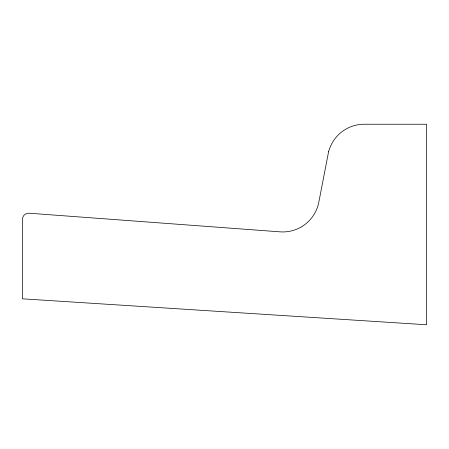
<?xml version="1.0" encoding="UTF-8"?>
<svg xmlns="http://www.w3.org/2000/svg" width="449" height="449" viewBox="0 0 449 449"><rect width="100%" height="100%" fill="white"/><g stroke="black" fill="none" stroke-linecap="round" stroke-linejoin="round"><path stroke-width="0.67" d="M328.646 151.425L318.824 202.19A36.734 36.734 0 0 1 280.036 231.847L29.028 213.208A6.123 6.123 0 0 0 22.45 219.314L22.45 298.821L426.55 324.762L426.55 124.238L364.19 124.238A36.734 36.734 0 0 0 329.336 149.36L328.646 151.425"/></g></svg>
